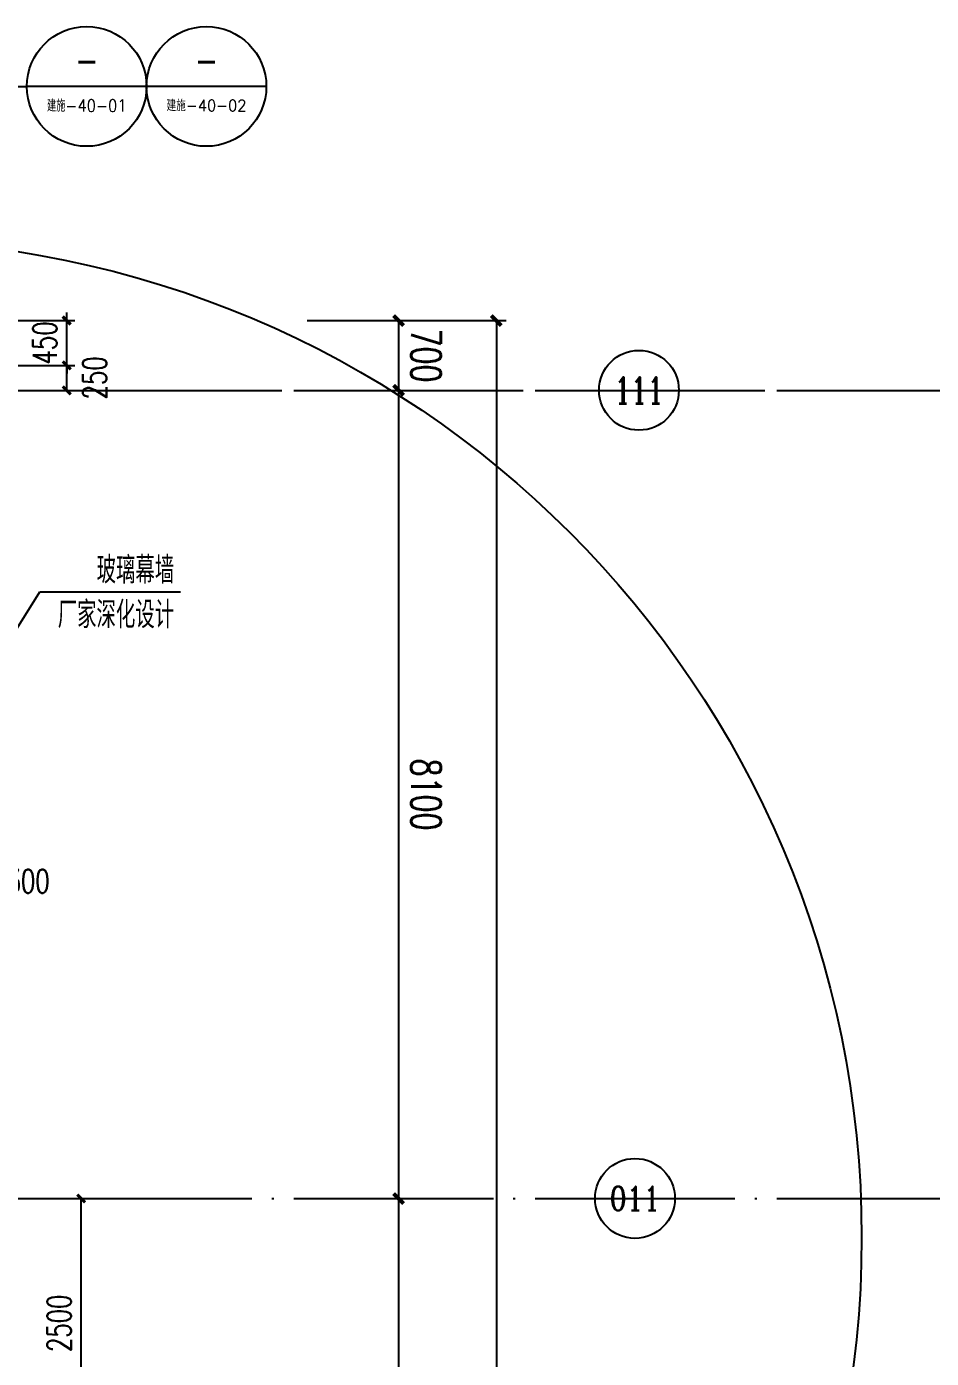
# Model space of a CAD drawing. Extents: x -1313754 to 847533, y 489853 to 941203.
# Drawn here: x -127772 to -118704, y 822118 to 835466 of the extents above; entities that cross this region are included whole.
import ezdxf
from ezdxf.enums import TextEntityAlignment as Align

# ---------------------------------------------------------------- set-up
doc = ezdxf.new("R2010")
doc.units = 0
doc.header["$LTSCALE"] = 1000
doc.header["$MEASUREMENT"] = 0
doc.linetypes.add('DOTE', pattern=[2.42, 2, -0.2, 0.02, -0.2])
doc.layers.get('Defpoints').update_dxf_attribs({"color": 210})
for name, color, linetype in [('A-AXIS-D', 1, 'Continuous'), ('A-AXIS-DOTE', 14, 'DOTE'), ('A-AXIS-DP', 126, 'Continuous'), ('A-AXIS-SYMB', 3, 'Continuous'), ('A-LIN-V', 9, 'Continuous'), ('AS-WALL', 40, 'Continuous'), ('PUB_TEXT', 7, 'Continuous'), ('SB_ZF消火栓', 10, 'Continuous')]:
    doc.layers.add(name, color=color, linetype=linetype)
doc.styles.add('_TCH_AXIS', font='COMPLEX', dxfattribs={"bigfont": 'GBCBIG'})
doc.styles.add('_TCH_DIM', font='SIMPLEX', dxfattribs={"bigfont": 'GBCBIG'})
doc.styles.add('_TCH_DIM_T3', font='SIMPLEX', dxfattribs={"width": 0.705882, "bigfont": 'GBCBIG'})
doc.styles.add('A-DIM_T3', font='SIMPLEX', dxfattribs={"width": 0.705882, "bigfont": 'GBCBIG'})
doc.dimstyles.new('_TCH_ARCH&&100', dxfattribs={"dimtxt": 297.5, "dimasz": 100, "dimexe": 100, "dimexo": 100, "dimgap": 126.25, "dimtad": 1, "dimdec": 0, "dimzin": 0, "dimdsep": 46, "dimtxsty": '_TCH_DIM_T3', "dimblk": 'ARCHTICK', "dimcen": 0.09, "dimclrt": 7, "dimazin": 2, "dimtfac": 1, "dimtdec": 0, "dimtix": 1, "dimtmove": 2, "dimatfit": 3, "dimfxl": 0, "dimtolj": 1, "dimtzin": 0, "dimarcsym": 0})
doc.dimstyles.new('_TCH_ARCH&&80', dxfattribs={"dimtxt": 238, "dimasz": 80, "dimexe": 80, "dimexo": 80, "dimgap": 101, "dimtad": 1, "dimdec": 0, "dimzin": 0, "dimdsep": 46, "dimtxsty": '_TCH_DIM_T3', "dimblk": 'ARCHTICK', "dimcen": 0.09, "dimclrt": 7, "dimazin": 2, "dimtfac": 1, "dimtdec": 0, "dimtix": 1, "dimtmove": 2, "dimatfit": 3, "dimfxl": 0, "dimtolj": 1, "dimtzin": 0, "dimarcsym": 0})
doc.dimstyles.new('A-DIM&&100', dxfattribs={"dimtxt": 297.5, "dimasz": 100, "dimexe": 100, "dimexo": 100, "dimgap": 126.25, "dimtad": 1, "dimdec": 0, "dimzin": 0, "dimdsep": 46, "dimtxsty": 'A-DIM_T3', "dimblk": 'ARCHTICK', "dimcen": 0.09, "dimclrt": 7, "dimazin": 2, "dimtfac": 1, "dimtdec": 0, "dimtix": 1, "dimtmove": 2, "dimatfit": 3, "dimfxl": 0, "dimtolj": 1, "dimtzin": 0, "dimarcsym": 0})

# ---------------------------------------------------------------- blocks, each defined once
blk = doc.blocks.new('_ArchTick')
at = {"color": 0, "linetype": 'ByBlock', "const_width": 0.4}
blk.add_lwpolyline([(-0.5, -0.5), (0.5, 0.5)], dxfattribs=at)
blk = doc.blocks.new('*D1303')
at = {"layer": 'A-AXIS-D', "color": 0, "lineweight": -2}
for p, q in [((95776, 27700), (96792, 27700)), ((96692, 27700), (96692, 27000)), ((95776, 27000), (96792, 27000))]:
    blk.add_line(p, q, dxfattribs=at)
at = {"layer": 'Defpoints', "color": 0}
for p in [(95676, 27700), (95676, 27000), (96692, 27000)]:
    blk.add_point(p, dxfattribs=at)
at = {"layer": 'A-AXIS-D', "color": 0, "lineweight": -2, "xscale": 100, "yscale": 100, "zscale": 100}
for p, rotation in [((96692, 27700), 90), ((96692, 27000), 270)]:
    blk.add_blockref('_ArchTick', p, dxfattribs=dict(at, rotation=rotation))
at = {"layer": 'A-AXIS-D', "color": 7, "insert": (96967, 27350), "char_height": 297.5, "attachment_point": 5, "rotation": 270, "style": 'A-DIM_T3'}
blk.add_mtext('\\A1;700', dxfattribs=at)
blk = doc.blocks.new('*D1304')
at = {"layer": 'A-AXIS-D', "color": 0, "lineweight": -2}
for p, q in [((95776, 27000), (96792, 27000)), ((96692, 27000), (96692, 18900)), ((95776, 18900), (96792, 18900))]:
    blk.add_line(p, q, dxfattribs=at)
at = {"layer": 'Defpoints', "color": 0}
for p in [(95676, 27000), (95676, 18900), (96692, 18900)]:
    blk.add_point(p, dxfattribs=at)
at = {"layer": 'A-AXIS-D', "color": 0, "lineweight": -2, "xscale": 100, "yscale": 100, "zscale": 100}
for p, rotation in [((96692, 27000), 90), ((96692, 18900), 270)]:
    blk.add_blockref('_ArchTick', p, dxfattribs=dict(at, rotation=rotation))
at = {"layer": 'A-AXIS-D', "color": 7, "insert": (96967, 22950), "char_height": 297.5, "attachment_point": 5, "rotation": 270, "style": 'A-DIM_T3'}
blk.add_mtext('\\A1;8100', dxfattribs=at)
blk = doc.blocks.new('*D1305')
at = {"layer": 'A-AXIS-D', "color": 0, "lineweight": -2}
for p, q in [((95776, 18900), (96792, 18900)), ((96692, 18900), (96692, 10800)), ((95776, 10800), (96792, 10800))]:
    blk.add_line(p, q, dxfattribs=at)
at = {"layer": 'Defpoints', "color": 0}
for p in [(95676, 18900), (95676, 10800), (96692, 10800)]:
    blk.add_point(p, dxfattribs=at)
at = {"layer": 'A-AXIS-D', "color": 0, "lineweight": -2, "xscale": 100, "yscale": 100, "zscale": 100}
for p, rotation in [((96692, 18900), 90), ((96692, 10800), 270)]:
    blk.add_blockref('_ArchTick', p, dxfattribs=dict(at, rotation=rotation))
at = {"layer": 'A-AXIS-D', "color": 7, "insert": (96967, 14850), "char_height": 297.5, "attachment_point": 5, "rotation": 270, "style": 'A-DIM_T3'}
blk.add_mtext('\\A1;8100', dxfattribs=at)
blk = doc.blocks.new('*D1367')
at = {"layer": 'A-AXIS-D', "color": 0, "lineweight": -2}
for p, q in [((95876, 27700), (97772, 27700)), ((97672, 27700), (97672, -63700)), ((95876, -63700), (97772, -63700))]:
    blk.add_line(p, q, dxfattribs=at)
at = {"layer": 'Defpoints', "color": 0}
for p in [(95776, 27700), (95776, -63700), (97672, -63700)]:
    blk.add_point(p, dxfattribs=at)
at = {"layer": 'A-AXIS-D', "color": 0, "lineweight": -2, "xscale": 100, "yscale": 100, "zscale": 100}
for p, rotation in [((97672, 27700), 90), ((97672, -63700), 270)]:
    blk.add_blockref('_ArchTick', p, dxfattribs=dict(at, rotation=rotation))
at = {"layer": 'A-AXIS-D', "color": 7, "insert": (97947, -18000), "char_height": 297.5, "attachment_point": 5, "rotation": 270, "style": '_TCH_DIM_T3'}
blk.add_mtext('\\A1;91400', dxfattribs=at)
blk = doc.blocks.new('3132')
at = {"layer": 'A-AXIS-SYMB'}
for p, q in [((-131345, 834866), (-127770, 834866)), ((-126570, 834866), (-127770, 834866)), ((-125370, 834866), (-126570, 834866))]:
    blk.add_line(p, q, dxfattribs=at)
for centre in [(-127170, 834866), (-125970, 834866)]:
    blk.add_circle(centre, 600, dxfattribs=at)
at = {"layer": 'PUB_TEXT', "style": '_TCH_DIM'}
for s, height, width, p, p2 in [('-', 365, 0.777778, (-127291, 834954), (-127048, 834954)), ('-', 365, 0.777778, (-126091, 834954), (-125848, 834954)), ('建施-40-01', 120.6, 0.947735, (-127568, 834614), (-126771, 834614)), ('建施-40-02', 114.3, 0.947735, (-126370, 834618), (-125569, 834618))]:
    blk.add_text(s, height=height, dxfattribs=dict(at, width=width)).set_placement(p, p2, align=Align.FIT)
blk = doc.blocks.new('A$C5D961328')
at = {"layer": 'SB_ZF消火栓'}
blk.add_hatch(color=256, dxfattribs=at).paths.add_polyline_path([(0, 40), (700, 40), (700, 240)])
at = {"layer": 'A-LIN-V', "ltscale": 500}
blk.add_circle((350, 40), 10001, dxfattribs=at)
at = {"layer": 'SB_ZF消火栓'}
for p, q in [((700, 240), (0, 240)), ((0, 240), (0, 40)), ((700, 240), (0, 40)), ((700, 240), (700, 40)), ((0, 40), (700, 40))]:
    blk.add_line(p, q, dxfattribs=at)
at = {"layer": 'SB_ZF消火栓', "color": 1}
blk.add_circle((140, 140), 32.5, dxfattribs=at)
blk = doc.blocks.new('234243242332')
at = {"layer": 'SB_ZF消火栓', "rotation": 180.0000000027096}
blk.add_blockref('A$C5D961328', (-129054, 823368), dxfattribs=at)
blk = doc.blocks.new('*D604')
at = {"layer": 'A-AXIS-DP', "color": 0, "lineweight": -2}
for p, q in [((-127974, 823720), (-127146, 823720)), ((-127226, 821220), (-127226, 823720)), ((-127974, 821220), (-127146, 821220))]:
    blk.add_line(p, q, dxfattribs=at)
at = {"layer": 'Defpoints', "color": 0}
for p in [(-128054, 823720), (-127226, 823720), (-128054, 821220)]:
    blk.add_point(p, dxfattribs=at)
at = {"layer": 'A-AXIS-DP', "color": 0, "lineweight": -2, "xscale": 80, "yscale": 80, "zscale": 80}
for p, rotation in [((-127226, 823720), 90), ((-127226, 821220), 270)]:
    blk.add_blockref('_ArchTick', p, dxfattribs=dict(at, rotation=rotation))
at = {"layer": 'A-AXIS-DP', "color": 7, "insert": (-127446, 822470), "char_height": 238, "attachment_point": 5, "rotation": 90, "style": '_TCH_DIM_T3'}
blk.add_mtext('\\A1;2500', dxfattribs=at)
blk = doc.blocks.new('*D870')
at = {"layer": 'A-AXIS-DP', "color": 0, "lineweight": -2}
for p, q in [((-128354, 826150), (-128354, 826760)), ((-128054, 826150), (-128054, 826760)), ((-128354, 826680), (-128054, 826680))]:
    blk.add_line(p, q, dxfattribs=at)
at = {"layer": 'Defpoints', "color": 0}
for p in [(-128054, 826680), (-128354, 826070), (-128054, 826070)]:
    blk.add_point(p, dxfattribs=at)
at = {"layer": 'A-AXIS-DP', "color": 0, "lineweight": -2, "xscale": 80, "yscale": 80, "zscale": 80, "rotation": 180}
blk.add_blockref('_ArchTick', (-128354, 826680), dxfattribs=at)
at = {"layer": 'A-AXIS-DP', "color": 0, "lineweight": -2, "xscale": 80, "yscale": 80, "zscale": 80}
blk.add_blockref('_ArchTick', (-128054, 826680), dxfattribs=at)
at = {"layer": 'A-AXIS-DP', "color": 7, "insert": (-127758, 826900), "char_height": 238, "attachment_point": 5, "style": '_TCH_DIM_T3'}
blk.add_mtext('\\A1;300', dxfattribs=at)
blk = doc.blocks.new('*D1084')
at = {"layer": 'A-AXIS-DP', "color": 0, "lineweight": -2}
for p, q in [((-127974, 832520), (-127290, 832520)), ((-127370, 832520), (-127370, 832600)), ((-127370, 832070), (-127370, 832520)), ((-127974, 832070), (-127290, 832070)), ((-127370, 832070), (-127370, 831990))]:
    blk.add_line(p, q, dxfattribs=at)
at = {"layer": 'Defpoints', "color": 0}
for p in [(-128054, 832520), (-127370, 832520), (-128054, 832070)]:
    blk.add_point(p, dxfattribs=at)
at = {"layer": 'A-AXIS-DP', "color": 0, "lineweight": -2, "xscale": 80, "yscale": 80, "zscale": 80}
for p, rotation in [((-127370, 832520), 270), ((-127370, 832070), 90)]:
    blk.add_blockref('_ArchTick', p, dxfattribs=dict(at, rotation=rotation))
at = {"layer": 'A-AXIS-DP', "color": 7, "insert": (-127590, 832295), "char_height": 238, "attachment_point": 5, "rotation": 90, "style": '_TCH_DIM_T3'}
blk.add_mtext('\\A1;450', dxfattribs=at)
blk = doc.blocks.new('*D1085')
at = {"layer": 'A-AXIS-DP', "color": 0, "lineweight": -2}
for p, q in [((-127974, 832070), (-127290, 832070)), ((-127370, 831820), (-127370, 832070)), ((-127974, 831820), (-127290, 831820))]:
    blk.add_line(p, q, dxfattribs=at)
at = {"layer": 'Defpoints', "color": 0}
for p in [(-128054, 832070), (-127370, 832070), (-128054, 831820)]:
    blk.add_point(p, dxfattribs=at)
at = {"layer": 'A-AXIS-DP', "color": 0, "lineweight": -2, "xscale": 80, "yscale": 80, "zscale": 80}
for p, rotation in [((-127370, 832070), 90), ((-127370, 831820), 270)]:
    blk.add_blockref('_ArchTick', p, dxfattribs=dict(at, rotation=rotation))
at = {"layer": 'A-AXIS-DP', "color": 7, "insert": (-127090, 831945), "char_height": 238, "attachment_point": 5, "rotation": 90, "style": '_TCH_DIM_T3'}
blk.add_mtext('\\A1;250', dxfattribs=at)
blk = doc.blocks.new('dote')
at = {"layer": 'A-AXIS-D'}
for centre in [(99101.5, 27001.1), (99061.5, 18901.1)]:
    blk.add_circle(centre, 400, dxfattribs=at)
at = {"layer": 'A-AXIS-DOTE'}
for p, q in [((76282.2, 27000), (124536.4, 27000)), ((76282.2, 18900), (124441.5, 18900))]:
    blk.add_line(p, q, dxfattribs=at)
at = {"layer": 'PUB_TEXT', "style": '_TCH_AXIS'}
for s, height, p, p2 in [('111', 265.5, (98855, 26868.4), (99348, 26868.4)), ('011', 241.21, (98808.8, 18780.5), (99314.2, 18780.5))]:
    blk.add_text(s, height=height, dxfattribs=at).set_placement(p, p2, align=Align.FIT)
at = {"layer": 'A-AXIS-D'}
for base, p1, p2, dimstyle, picture, middle in [((96692.2, 27000), (95676.4, 27700), (95676.4, 27000), 'A-DIM&&100', '*D1303', (96967.2, 27350)), ((97671.9, -63700), (95776.4, 27700), (95776.4, -63700), '_TCH_ARCH&&100', '*D1367', (97946.9, -18000)), ((96692.2, 18900), (95676.4, 27000), (95676.4, 18900), 'A-DIM&&100', '*D1304', (96967.2, 22950)), ((96692.2, 10800), (95676.4, 18900), (95676.4, 10800), 'A-DIM&&100', '*D1305', (96967.2, 14850))]:
    dim = blk.add_linear_dim(base=base, p1=p1, p2=p2, angle=270, dimstyle=dimstyle, override={"dimgap": 0}, dxfattribs=at)
    dim.commit()
    dim.dimension.update_dxf_attribs({"geometry": picture, "text_midpoint": middle, "dimtype": 161, "text_rotation": 270})

msp = doc.modelspace()

# ---------------------------------------------------------------- linework, layer by layer
at = {"layer": 'A-AXIS-DOTE'}
msp.add_line((-144154.2, 831820), (-109248.5, 831820), dxfattribs=at)
at = {"layer": 'A-AXIS-SYMB'}
for p, q in [((-128154.2, 828980), (-127640, 829800)), ((-127640, 829800), (-126230, 829800))]:
    msp.add_line(p, q, dxfattribs=at)

# ---------------------------------------------------------------- block references
at = {"layer": 'A-AXIS-DP'}
msp.add_blockref('3132', (0, 0), dxfattribs=at)
at = {"layer": 'AS-WALL'}
msp.add_blockref('dote', (-220736.4, 804820), dxfattribs=at)
at = {"layer": 'SB_ZF消火栓', "linetype": 'Continuous'}
msp.add_blockref('234243242332', (0, 0), dxfattribs=at)

# ---------------------------------------------------------------- texts
at = {"layer": 'PUB_TEXT', "style": '_TCH_DIM'}
for s, p in [('玻璃幕墙', (-127070.6, 829884)), ('厂家深化设计', (-127460.8, 829436))]:
    msp.add_text(s, height=270.07, dxfattribs=at).set_placement(p)

# ---------------------------------------------------------------- dimensions: what is measured, and where the dimension line sits
at = {"layer": 'A-AXIS-DP'}
for p1, p2, distance, picture, middle in [((-128054.2, 832070), (-128054.2, 832520), -684.2, '*D1084', (-127590, 832295)), ((-128054.2, 821220), (-128054.2, 823720), -828.4, '*D604', (-127445.8, 822470))]:
    dim = msp.add_aligned_dim(p1=p1, p2=p2, distance=distance, dimstyle='_TCH_ARCH&&80', dxfattribs=at)
    dim.commit()
    dim.dimension.update_dxf_attribs({"geometry": picture, "text_midpoint": middle})
for base, p1, p2, angle, picture, middle in [((-127370, 832070), (-128054.2, 831820), (-128054.2, 832070), 90, '*D1085', (-127090, 831945)), ((-128054.2, 826680), (-128354.2, 826070), (-128054.2, 826070), 360, '*D870', (-127758.2, 826900))]:
    dim = msp.add_linear_dim(base=base, p1=p1, p2=p2, angle=angle, dimstyle='_TCH_ARCH&&80', dxfattribs=at)
    dim.commit()
    dim.dimension.update_dxf_attribs({"geometry": picture, "text_midpoint": middle, "dimtype": 129})

doc.saveas('drawing.dxf')
